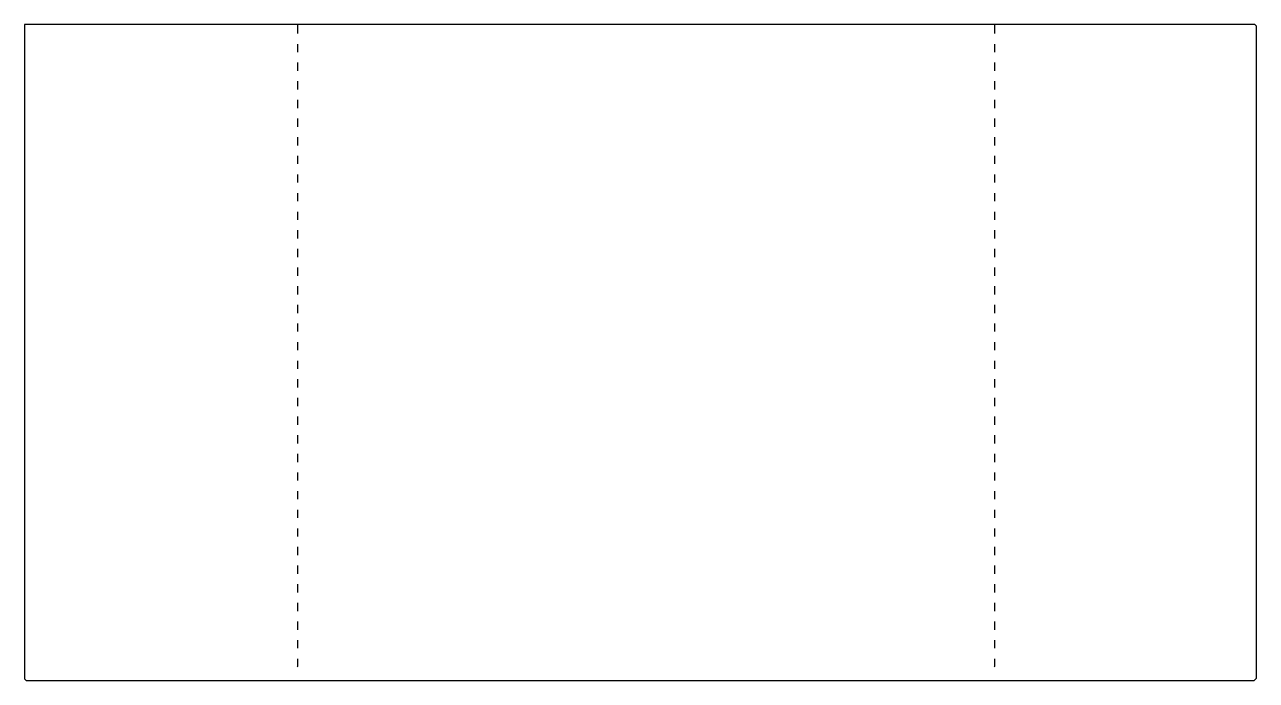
# Model space of a CAD drawing. Extents: x 85 to 1739, y 46 to 926.
import ezdxf

# ---------------------------------------------------------------- set-up
doc = ezdxf.new("R2010")
doc.units = 0
doc.layers.get('0').update_dxf_attribs({"linetype": 'CONTINUOUS'})

msp = doc.modelspace()

# ---------------------------------------------------------------- linework, layer by layer
at = {"color": 250, "linetype": 'CONTINUOUS'}
msp.add_lwpolyline([(1736, 46), (1739, 49), (1739, 924), (1737, 926), (85, 926), (85, 48), (87, 46), (1736, 46)], dxfattribs=at)
at = {"color": 251, "linetype": 'CONTINUOUS'}
for points in [[(452, 914), (452, 926)], [(1388, 914), (1388, 926)], [(452, 889), (452, 900)], [(1388, 889), (1388, 900)], [(452, 864), (452, 875)], [(1388, 864), (1388, 875)], [(452, 839), (452, 850)], [(1388, 839), (1388, 850)], [(452, 814), (452, 825)], [(1388, 814), (1388, 825)], [(452, 789), (452, 800)], [(1388, 789), (1388, 800)], [(452, 764), (452, 775)], [(1388, 764), (1388, 775)], [(452, 739), (452, 750)], [(1388, 739), (1388, 750)], [(452, 714), (452, 725)], [(1388, 714), (1388, 725)], [(452, 689), (452, 700)], [(1388, 689), (1388, 700)], [(452, 664), (452, 675)], [(1388, 664), (1388, 675)], [(452, 639), (452, 650)], [(1388, 639), (1388, 650)], [(452, 614), (452, 625)], [(1388, 614), (1388, 625)], [(452, 589), (452, 600)], [(1388, 589), (1388, 600)], [(452, 564), (452, 575)], [(1388, 564), (1388, 575)], [(452, 539), (452, 550)], [(1388, 539), (1388, 550)], [(452, 514), (452, 525)], [(1388, 514), (1388, 525)], [(452, 489), (452, 500)], [(1388, 489), (1388, 500)], [(452, 464), (452, 475)], [(1388, 464), (1388, 475)], [(452, 439), (452, 450)], [(1388, 439), (1388, 450)], [(452, 414), (452, 425)], [(1388, 414), (1388, 425)], [(452, 389), (452, 400)], [(1388, 389), (1388, 400)], [(452, 364), (452, 375)], [(1388, 364), (1388, 375)], [(452, 339), (452, 350)], [(1388, 339), (1388, 350)], [(452, 314), (452, 325)], [(1388, 314), (1388, 325)], [(452, 289), (452, 300)], [(1388, 289), (1388, 300)], [(452, 264), (452, 275)], [(1388, 264), (1388, 275)], [(452, 239), (452, 250)], [(1388, 239), (1388, 250)], [(452, 214), (452, 225)], [(1388, 214), (1388, 225)], [(452, 189), (452, 200)], [(1388, 189), (1388, 200)], [(452, 164), (452, 175)], [(1388, 164), (1388, 175)], [(452, 139), (452, 150)], [(1388, 139), (1388, 150)], [(452, 114), (452, 125)], [(1388, 114), (1388, 125)], [(452, 89), (452, 100)], [(1388, 89), (1388, 100)]]:
    msp.add_lwpolyline(points, dxfattribs=at)
at = {"color": 252, "linetype": 'CONTINUOUS'}
for points in [[(451, 64), (452, 65), (452, 75)], [(1387, 64), (1388, 65), (1388, 75)]]:
    msp.add_lwpolyline(points, dxfattribs=at)

doc.saveas('drawing.dxf')
